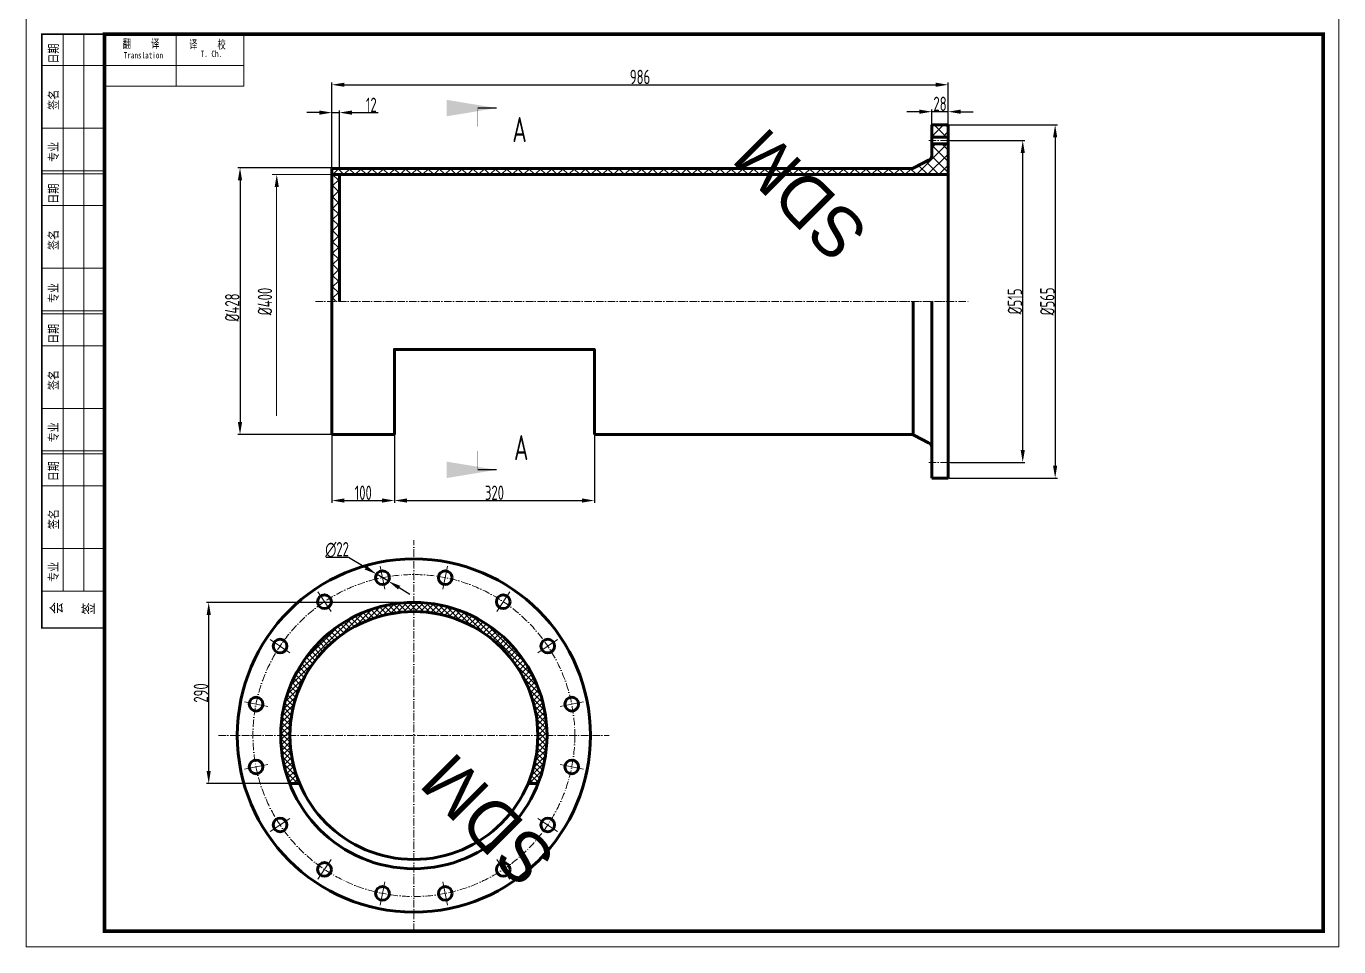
# Model space of a CAD drawing. Header units: millimetres. Extents: x -111403 to -40877, y -22 to 26358.
# Drawn here: x -55051 to -52951, y 4 to 1476 of the extents above; entities that cross this region are included whole.
import ezdxf
from ezdxf.enums import TextEntityAlignment as Align

# ---------------------------------------------------------------- set-up
doc = ezdxf.new("R2010")
doc.units = ezdxf.units.MM
doc.header["$PDMODE"] = 34
doc.header["$PDSIZE"] = -6
doc.linetypes.add('ACAD_ISO10W100', pattern=[18.7, 12, -3, 0.7, -3])
doc.layers.add('SDMDI', color=253, linetype='Continuous')
for name, color, linetype, lineweight in [('TK', 7, 'Continuous', 20), ('标注', 7, 'Continuous', 18), ('粗实线', 2, 'Continuous', 70), ('细线', 4, 'Continuous', 13)]:
    doc.layers.add(name, color=color, linetype=linetype, lineweight=lineweight)
doc.styles.add('HGCAD', font='gbenor.shx', dxfattribs={"width": 0.75, "bigfont": 'gbcbig.shx'})
doc.styles.add('sdmdi', font='STCAIYUN.TTF', dxfattribs={"height": 16})
doc.styles.add('宋体', font='SimSun.ttf', dxfattribs={"width": 0.7})
doc.dimstyles.new('HGCAD', dxfattribs={"dimtxt": 20, "dimasz": 16, "dimexe": 4, "dimexo": 1, "dimgap": 1, "dimtad": 1, "dimtoh": 1, "dimdec": 0, "dimdsep": 46, "dimtxsty": 'HGCAD', "dimcen": 0, "dimadec": 1, "dimazin": 0, "dimtfac": 1, "dimtdec": 0, "dimtmove": 0, "dimatfit": 1, "dimfxl": 0, "dimarcsym": 0})
doc.dimstyles.new('HGCAD$0', dxfattribs={"dimtxt": 20, "dimasz": 16, "dimexe": 4, "dimexo": 1, "dimgap": 1, "dimtad": 1, "dimtoh": 1, "dimdec": 0, "dimdsep": 46, "dimtxsty": 'HGCAD', "dimcen": 0, "dimadec": 1, "dimazin": 0, "dimtfac": 1, "dimtdec": 0, "dimtmove": 0, "dimatfit": 1, "dimfxl": 0, "dimarcsym": 0})
doc.dimstyles.new('HGCAD$3', dxfattribs={"dimtxt": 20, "dimasz": 16, "dimexe": 4, "dimexo": 1, "dimgap": 1, "dimtad": 1, "dimtoh": 1, "dimdec": 0, "dimdsep": 46, "dimtxsty": 'HGCAD', "dimcen": 0, "dimadec": 1, "dimazin": 0, "dimtfac": 1, "dimtdec": 0, "dimtmove": 0, "dimatfit": 1, "dimfxl": 0, "dimarcsym": 0})

# ---------------------------------------------------------------- blocks, each defined once
blk = doc.blocks.new('*D2')
at = {"layer": 'Defpoints', "color": 0}
for p in [(-53576.4, 1382.5), (-53576.4, 1318.3), (-54562.4, 1248.8)]:
    blk.add_point(p, dxfattribs=at)
at = {"layer": '标注', "color": 0, "lineweight": -2}
for p, q in [((-54562.4, 1249.8), (-54562.4, 1386)), ((-53576.4, 1319.3), (-53576.4, 1386)), ((-54542.4, 1382.5), (-53596.4, 1382.5))]:
    blk.add_line(p, q, dxfattribs=at)
at = {"layer": '标注', "color": 0}
for points in [[(-54542.4, 1385.8), (-54542.4, 1379.2), (-54562.4, 1382.5)], [(-53596.4, 1385.8), (-53596.4, 1379.2), (-53576.4, 1382.5)]]:
    blk.add_solid(points, dxfattribs=at)
at = {"layer": '标注', "color": 0, "insert": (-54069.4, 1395), "char_height": 35, "attachment_point": 5, "style": 'HGCAD'}
blk.add_mtext('{\\H0.6571x;986}', dxfattribs=at)
blk = doc.blocks.new('*D78')
at = {"layer": 'Defpoints', "color": 0}
for p in [(-54562.4, 841), (-54462.3, 841), (-54462.3, 717.3)]:
    blk.add_point(p, dxfattribs=at)
at = {"layer": '标注', "color": 0, "lineweight": -2}
for p, q in [((-54562.4, 840), (-54562.4, 713.8)), ((-54462.3, 840), (-54462.3, 713.8)), ((-54542.4, 717.3), (-54482.3, 717.3))]:
    blk.add_line(p, q, dxfattribs=at)
at = {"layer": '标注', "color": 0}
for points in [[(-54542.4, 720.7), (-54542.4, 714), (-54562.4, 717.3)], [(-54482.3, 720.7), (-54482.3, 714), (-54462.3, 717.3)]]:
    blk.add_solid(points, dxfattribs=at)
at = {"layer": '标注', "color": 0, "insert": (-54512.3, 729.8), "char_height": 35, "attachment_point": 5, "style": 'HGCAD'}
blk.add_mtext('{\\H0.6571x;100}', dxfattribs=at)
blk = doc.blocks.new('*D79')
at = {"layer": 'Defpoints', "color": 0}
for p in [(-54462.3, 832.8), (-54142.4, 822.8), (-54142.4, 717.3)]:
    blk.add_point(p, dxfattribs=at)
at = {"layer": '标注', "color": 0, "lineweight": -2}
for p, q in [((-54462.3, 831.8), (-54462.3, 713.8)), ((-54142.4, 821.8), (-54142.4, 713.8)), ((-54442.3, 717.3), (-54162.4, 717.3))]:
    blk.add_line(p, q, dxfattribs=at)
at = {"layer": '标注', "color": 0}
for points in [[(-54442.3, 720.7), (-54442.3, 714), (-54462.3, 717.3)], [(-54162.4, 720.7), (-54162.4, 714), (-54142.4, 717.3)]]:
    blk.add_solid(points, dxfattribs=at)
at = {"layer": '标注', "color": 0, "insert": (-54302.3, 729.8), "char_height": 35, "attachment_point": 5, "style": 'HGCAD'}
blk.add_mtext('{\\H0.6571x;320}', dxfattribs=at)
blk = doc.blocks.new('*D80')
at = {"layer": 'Defpoints', "color": 0}
for p in [(-54562.4, 1249.8), (-54709.4, 822.8), (-54562.4, 822.8)]:
    blk.add_point(p, dxfattribs=at)
at = {"layer": '标注', "color": 0, "lineweight": -2}
for p, q in [((-54563.4, 1249.8), (-54712.9, 1249.8)), ((-54709.4, 1229.8), (-54709.4, 842.8)), ((-54563.4, 822.8), (-54712.9, 822.8))]:
    blk.add_line(p, q, dxfattribs=at)
at = {"layer": '标注', "color": 0}
for points in [[(-54712.8, 1229.8), (-54706.1, 1229.8), (-54709.4, 1249.8)], [(-54712.8, 842.8), (-54706.1, 842.8), (-54709.4, 822.8)]]:
    blk.add_solid(points, dxfattribs=at)
at = {"layer": '标注', "color": 0, "insert": (-54721.9, 1026.2), "char_height": 35, "attachment_point": 5, "rotation": 90, "style": 'HGCAD'}
blk.add_mtext('{\\H0.6571x;%%C428}', dxfattribs=at)
blk = doc.blocks.new('*D81')
at = {"layer": 'Defpoints', "color": 0}
for p in [(-53576.4, 1318.3), (-53576.4, 753.3), (-53405.2, 753.3)]:
    blk.add_point(p, dxfattribs=at)
at = {"layer": '标注', "color": 0, "lineweight": -2}
for p, q in [((-53575.4, 1318.3), (-53401.7, 1318.3)), ((-53405.2, 1298.3), (-53405.2, 773.3)), ((-53575.4, 753.3), (-53401.7, 753.3))]:
    blk.add_line(p, q, dxfattribs=at)
at = {"layer": '标注', "color": 0}
for points in [[(-53408.6, 1298.3), (-53401.9, 1298.3), (-53405.2, 1318.3)], [(-53408.6, 773.3), (-53401.9, 773.3), (-53405.2, 753.3)]]:
    blk.add_solid(points, dxfattribs=at)
at = {"layer": '标注', "color": 0, "insert": (-53417.7, 1035.8), "char_height": 35, "attachment_point": 5, "rotation": 90, "style": 'HGCAD'}
blk.add_mtext('{\\H0.6571x;%%C565}', dxfattribs=at)
blk = doc.blocks.new('*D82')
at = {"layer": 'Defpoints', "color": 0}
for p in [(-53573.4, 1293.3), (-53457.1, 1293.3), (-53573.4, 778.3)]:
    blk.add_point(p, dxfattribs=at)
at = {"layer": '标注', "color": 0, "lineweight": -2}
for p, q in [((-53572.4, 1293.3), (-53453.6, 1293.3)), ((-53457.1, 798.3), (-53457.1, 1273.3)), ((-53572.4, 778.3), (-53453.6, 778.3))]:
    blk.add_line(p, q, dxfattribs=at)
at = {"layer": '标注', "color": 0}
for points in [[(-53460.4, 1273.3), (-53453.7, 1273.3), (-53457.1, 1293.3)], [(-53460.4, 798.3), (-53453.7, 798.3), (-53457.1, 778.3)]]:
    blk.add_solid(points, dxfattribs=at)
at = {"layer": '标注', "color": 0, "insert": (-53469.6, 1035.8), "char_height": 35, "attachment_point": 5, "rotation": 90, "style": 'HGCAD'}
blk.add_mtext('{\\H0.6571x;%%C515}', dxfattribs=at)
blk = doc.blocks.new('*D83')
at = {"layer": 'Defpoints', "color": 0}
for p in [(-54490.9, 599.6), (-54472, 588.3)]:
    blk.add_point(p, dxfattribs=at)
at = {"layer": '标注', "color": 0, "lineweight": -2}
for p, q in [((-54535.7, 626.2), (-54571.8, 626.2)), ((-54508.1, 609.8), (-54535.7, 626.2)), ((-54472, 588.3), (-54490.9, 599.6)), ((-54454.8, 578.1), (-54437.7, 567.8))]:
    blk.add_line(p, q, dxfattribs=at)
at = {"layer": '标注', "color": 0}
for points in [[(-54506.4, 612.7), (-54509.8, 606.9), (-54490.9, 599.6)], [(-54453.1, 580.9), (-54456.6, 575.2), (-54472, 588.3)]]:
    blk.add_solid(points, dxfattribs=at)
at = {"layer": '标注', "color": 0, "insert": (-54554.2, 638.7), "char_height": 35, "attachment_point": 5, "style": 'HGCAD'}
blk.add_mtext('{\\H0.6571x;∅22}', dxfattribs=at)
blk = doc.blocks.new('*D84')
at = {"layer": 'Defpoints', "color": 0}
for p in [(-54759.5, 554.4), (-54431.2, 554.4), (-54629.2, 264.6)]:
    blk.add_point(p, dxfattribs=at)
at = {"layer": '标注', "color": 0, "lineweight": -2}
for p, q in [((-54432.2, 554.4), (-54763, 554.4)), ((-54759.5, 284.6), (-54759.5, 534.4)), ((-54630.2, 264.6), (-54763, 264.6))]:
    blk.add_line(p, q, dxfattribs=at)
at = {"layer": '标注', "color": 0}
for points in [[(-54762.9, 534.4), (-54756.2, 534.4), (-54759.5, 554.4)], [(-54762.9, 284.6), (-54756.2, 284.6), (-54759.5, 264.6)]]:
    blk.add_solid(points, dxfattribs=at)
at = {"layer": '标注', "color": 0, "insert": (-54772, 409.5), "char_height": 35, "attachment_point": 5, "rotation": 90, "style": 'HGCAD'}
blk.add_mtext('{\\H0.6571x;290}', dxfattribs=at)
blk = doc.blocks.new('*D85')
at = {"layer": 'Defpoints', "color": 0}
for p in [(-53602.4, 1339.4), (-53602.4, 1313.8), (-53576.4, 1313.8)]:
    blk.add_point(p, dxfattribs=at)
at = {"layer": '标注', "color": 0, "lineweight": -2}
for p, q in [((-53622.4, 1339.4), (-53642.4, 1339.4)), ((-53602.4, 1314.8), (-53602.4, 1342.9)), ((-53576.4, 1339.4), (-53602.4, 1339.4)), ((-53576.4, 1314.8), (-53576.4, 1342.9)), ((-53556.4, 1339.4), (-53536.4, 1339.4))]:
    blk.add_line(p, q, dxfattribs=at)
at = {"layer": '标注', "color": 0}
for points in [[(-53622.4, 1342.7), (-53622.4, 1336.1), (-53602.4, 1339.4)], [(-53556.4, 1342.7), (-53556.4, 1336.1), (-53576.4, 1339.4)]]:
    blk.add_solid(points, dxfattribs=at)
at = {"layer": '标注', "color": 0, "insert": (-53589.4, 1351.9), "char_height": 35, "attachment_point": 5, "style": 'HGCAD'}
blk.add_mtext('{\\H0.6571x;28}', dxfattribs=at)
blk = doc.blocks.new('*D86')
at = {"layer": 'Defpoints', "color": 0}
for p in [(-54550.4, 1337.9), (-54562.4, 1248.8), (-54550.4, 1248.8)]:
    blk.add_point(p, dxfattribs=at)
at = {"layer": '标注', "color": 0, "lineweight": -2}
for p, q in [((-54582.4, 1337.9), (-54602.4, 1337.9)), ((-54562.4, 1249.8), (-54562.4, 1341.4)), ((-54562.4, 1337.9), (-54550.4, 1337.9)), ((-54550.4, 1249.8), (-54550.4, 1341.4)), ((-54530.4, 1337.9), (-54488.5, 1337.9))]:
    blk.add_line(p, q, dxfattribs=at)
at = {"layer": '标注', "color": 0}
for points in [[(-54582.4, 1341.3), (-54582.4, 1334.6), (-54562.4, 1337.9)], [(-54530.4, 1341.3), (-54530.4, 1334.6), (-54550.4, 1337.9)]]:
    blk.add_solid(points, dxfattribs=at)
at = {"layer": '标注', "color": 0, "insert": (-54499.4, 1350.4), "char_height": 35, "attachment_point": 5, "style": 'HGCAD'}
blk.add_mtext('{\\H0.6571x;12}', dxfattribs=at)

msp = doc.modelspace()

# ---------------------------------------------------------------- hatches: boundary and pattern name
at = {"layer": '标注', "ltscale": 50}
h = msp.add_hatch(dxfattribs=at)
h.set_pattern_fill('ANSI37', scale=4, style=0)
h.set_pattern_definition([(45, (-17499.56, -620.099), (-8.980256, 8.980256), []), (135, (-17499.56, -620.099), (-8.980256, -8.980256), [])])
h.paths.add_polyline_path([(-53576.3559, 1287.771), (-53602.3559, 1287.771), (-53602.3559, 1270.771, -0.276983965), (-53607.65, 1261.9475), (-53630.15, 1249.9475, -0.123105626), (-53634.8559, 1248.771), (-54562.3527, 1248.771), (-54562.3527, 1238.771), (-54533.3044, 1238.771), (-53576.3559, 1238.771)])
h.paths.add_polyline_path([(-53576.3559, 1318.271), (-53602.3559, 1318.271), (-53602.3559, 1298.771), (-53576.3559, 1298.771)])
h.paths.add_polyline_path([(-54550.3527, 1238.771), (-54562.3527, 1238.771), (-54562.3527, 1035.771), (-54550.3527, 1035.771)])
at = {"layer": '细线', "ltscale": 50}
h = msp.add_hatch(dxfattribs=at)
h.set_pattern_fill('ANSI37', color=256, scale=2, style=0)
h.set_pattern_definition([(45, (-18690.4116, 7.764), (-4.4901281, 4.4901281), []), (135, (-18690.4116, 7.764), (-4.4901281, -4.4901281), [])])
h.paths.add_polyline_path([(-54232.9764, 341.3885), (-54218.9764, 341.3885, 0.414213562), (-54431.2453, 553.6574), (-54431.2453, 539.6574, -0.414213562)])
h.paths.add_polyline_path([(-54431.2453, 539.6574), (-54431.2453, 553.6574, 0.414213562), (-54643.5142, 341.3885), (-54629.5142, 341.3885, -0.414213562)])
h.paths.add_polyline_path([(-54629.1505, 264.6317), (-54614.0538, 264.6317, -0.099709067), (-54629.5142, 341.3885), (-54643.5142, 341.3885, 0.09276108)])
h.paths.add_polyline_path([(-54248.4368, 264.6317), (-54233.3401, 264.6317, 0.09276108), (-54218.9764, 341.3885), (-54232.9764, 341.3885, -0.099709067)])

# ---------------------------------------------------------------- linework, layer by layer
at = {"layer": 'TK', "color": 1}
for p, q in [((-54703.1997, 1380.4066), (-54703.1997, 1466.0096)), ((-54926.335, 1380.4066), (-54703.0785, 1380.4066))]:
    msp.add_line(p, q, dxfattribs=at)
at = {"layer": 'TK'}
msp.add_lwpolyline([(-55051.4562, 3.5048), (-52951.4562, 3.5048), (-52951.4562, 1488.5048), (-55051.4562, 1488.5048)], close=True, dxfattribs=at)
at = {"layer": 'TK', "color": 1, "const_width": 2.5}
msp.add_lwpolyline([(-55026.4562, 1463.5048), (-55026.4562, 513.5048), (-54926.4562, 513.5048), (-54926.4562, 1463.5048)], close=True, dxfattribs=at)
at = {"layer": 'TK', "color": 4, "linetype": 'Continuous'}
for points in [[(-54992.217, 572.4973), (-54992.217, 1463.5048)], [(-54959.3063, 572.4973), (-54959.3063, 1463.5048)], [(-54811.7951, 1464.6205), (-54811.7951, 1380.4066)], [(-55025.0671, 1413.2567), (-54926.335, 1413.2567)], [(-54926.335, 1413.2567), (-54703.0785, 1413.2567)], [(-55025.0671, 1313.1615), (-54926.335, 1313.1615)], [(-55025.1277, 1240.2482), (-54926.3956, 1240.2482)], [(-55025.0671, 1245.0018), (-54926.335, 1245.0018)], [(-55025.1277, 1189.0885), (-54926.3956, 1189.0885)], [(-55025.1277, 1088.9933), (-54926.3956, 1088.9933)], [(-55025.1277, 1020.8336), (-54926.3956, 1020.8336)], [(-55025.1277, 1016.0801), (-54926.3956, 1016.0801)], [(-55025.1277, 964.9203), (-54926.3956, 964.9203)], [(-55025.1277, 864.8252), (-54926.3956, 864.8252)], [(-55025.1277, 796.6654), (-54926.3956, 796.6654)], [(-55025.1277, 791.9119), (-54926.3956, 791.9119)], [(-55025.1277, 740.7521), (-54926.3956, 740.7521)], [(-55025.1277, 640.657), (-54926.3956, 640.657)], [(-55025.1277, 572.4973), (-54926.3956, 572.4973)]]:
    msp.add_lwpolyline(points, dxfattribs=at)
at = {"layer": 'TK'}
msp.add_lwpolyline([(-54926.4562, 28.5048, 6, 6, 0), (-52976.4562, 28.5048, 6, 6, 0), (-52976.4562, 1463.5048, 6, 6, 0), (-54926.4562, 1463.5048, 6, 6, 0)], format="xyseb", close=True, dxfattribs=at)
at = {"layer": '标注', "color": 1, "linetype": 'ACAD_ISO10W100'}
for p, q in [((-53607.3559, 1293.271), (-53573.3559, 1293.271)), ((-54588.6227, 1035.771), (-53541.4482, 1035.771)), ((-53654.3559, 1035.771), (-53568.3559, 1035.771)), ((-53607.3559, 778.271), (-53573.3559, 778.271)), ((-54431.2453, 28.8885), (-54431.2453, 653.8885)), ((-54743.7453, 341.3885), (-54118.7453, 341.3885))]:
    msp.add_line(p, q, dxfattribs=at)
at = {"layer": '标注'}
for p, q in [((-54533.3044, 1238.771), (-54657.9165, 1238.771)), ((-54651.0832, 1218.771), (-54651.0832, 852.771))]:
    msp.add_line(p, q, dxfattribs=at)
at = {"layer": '标注', "color": 1, "linetype": 'ACAD_ISO10W100', "ltscale": 50}
for p, q in [((-54485.1878, 612.5756), (-54477.7743, 575.3058)), ((-54377.3028, 612.5756), (-54384.7162, 575.3058)), ((-54584.8604, 571.2899), (-54563.7488, 539.694)), ((-54277.6301, 571.2899), (-54298.7418, 539.694)), ((-54661.1466, 495.0037), (-54629.5508, 473.892)), ((-54201.3439, 495.0037), (-54232.9398, 473.892)), ((-54702.4324, 395.331), (-54665.1626, 387.9176)), ((-54160.0581, 395.331), (-54197.328, 387.9176)), ((-54702.4324, 287.446), (-54665.1626, 294.8595)), ((-54160.0581, 287.446), (-54197.328, 294.8595)), ((-54661.1466, 187.7733), (-54629.5508, 208.885)), ((-54201.3439, 187.7733), (-54232.9398, 208.885)), ((-54584.8604, 111.4872), (-54563.7488, 143.083)), ((-54277.6301, 111.4872), (-54298.7418, 143.083)), ((-54485.1878, 70.2014), (-54477.7743, 107.4712)), ((-54377.3028, 70.2014), (-54384.7162, 107.4712))]:
    msp.add_line(p, q, dxfattribs=at)
at = {"layer": '标注', "color": 4, "ltscale": 50, "const_width": 0.7}
for points in [[(-54328.9386, 1315.1941), (-54328.9386, 1345.1941)], [(-54328.9386, 766.4556), (-54328.9386, 796.4556)]]:
    msp.add_lwpolyline(points, dxfattribs=at)
at = {"layer": '标注', "color": 1, "linetype": 'ACAD_ISO10W100'}
msp.add_circle((-54431.2453, 341.3885), 257.5, dxfattribs=at)
at = {"layer": '标注'}
msp.add_solid([(-54654.0054, 1218.771), (-54647.3387, 1218.771), (-54650.6721, 1238.771)], dxfattribs=at)
at = {"layer": '粗实线'}
for p, q in [((-53602.3559, 1318.271), (-53576.3559, 1318.271)), ((-53602.3559, 1270.771), (-53602.3559, 1318.271)), ((-53576.3559, 753.271), (-53576.3559, 1318.271)), ((-53602.3559, 1298.771), (-53576.3559, 1298.771)), ((-53602.3559, 1287.771), (-53576.3559, 1287.771)), ((-53630.15, 1249.9475), (-53607.65, 1261.9475)), ((-54562.3527, 822.771), (-54562.3527, 1248.771)), ((-53632.3559, 1248.771), (-54562.3527, 1248.771)), ((-53576.3559, 1238.771), (-54562.3527, 1238.771)), ((-54550.3527, 1035.771), (-54550.3527, 1238.771)), ((-53632.3559, 822.771), (-53632.3559, 1035.771)), ((-53602.3559, 753.271), (-53602.3559, 1035.771)), ((-54462.3198, 822.771), (-54562.3527, 822.771)), ((-53632.3559, 822.771), (-54142.3559, 822.771)), ((-53630.15, 821.5945), (-53607.65, 809.5945)), ((-53602.3559, 753.271), (-53576.3559, 753.271)), ((-54629.1505, 264.6317), (-54614.0538, 264.6317)), ((-54248.4368, 264.6317), (-54233.3401, 264.6317))]:
    msp.add_line(p, q, dxfattribs=at)
msp.add_lwpolyline([(-54142.3559, 822.771), (-54142.3559, 959.0141), (-54462.3198, 959.0141), (-54462.3198, 822.771)], dxfattribs=at)
for centre, radius in [((-54431.2453, 341.3885), 282.5), ((-54481.481, 593.9407), 11), ((-54381.0095, 593.9407), 11), ((-54431.2453, 341.3885), 213), ((-54574.3046, 555.4919), 11), ((-54288.1859, 555.4919), 11), ((-54431.2453, 341.3885), 198.2689), ((-54645.3487, 484.4479), 11), ((-54217.1419, 484.4479), 11), ((-54683.7975, 391.6243), 11), ((-54178.6931, 391.6243), 11), ((-54683.7975, 291.1528), 11), ((-54178.6931, 291.1528), 11), ((-54645.3487, 198.3292), 11), ((-54217.1419, 198.3292), 11), ((-54574.3046, 127.2851), 11), ((-54288.1859, 127.2851), 11), ((-54481.481, 88.8363), 11), ((-54381.0095, 88.8363), 11)]:
    msp.add_circle(centre, radius, dxfattribs=at)
for centre, start, end in [((-53612.3559, 1270.771), 298.0724869, 0), ((-53634.8559, 1258.771), 270, 298.0724869), ((-53634.8559, 812.771), 61.9275131, 90), ((-53612.3559, 800.771), 0, 61.9275131)]:
    msp.add_arc(centre, 10, start, end, dxfattribs=at)

# ---------------------------------------------------------------- texts
at = {"layer": 'SDMDI', "style": 'sdmdi'}
for p in [(-53700.5966, 1149.8515), (-54200.5966, 149.8515)]:
    msp.add_text('SDM', height=80, rotation=135, dxfattribs=at).set_placement(p)
at = {"layer": 'TK', "style": '宋体', "width": 0.7}
for s, height, p in [('翻     译', 13.5, (-54897.0699, 1441.4085)), ('译     校', 13.5, (-54790.8268, 1440.1129)), ('Translation', 10, (-54895.5285, 1424.6301)), ('T. Ch.', 10, (-54772.3312, 1427.128))]:
    msp.add_text(s, height=height, dxfattribs=at).set_placement(p)
at = {"layer": 'TK', "color": 4, "style": '宋体', "width": 0.8}
for s, height, p in [('日期', 14.68461, (-55000.6486, 1416.3683)), ('签名', 14.68461, (-55000.6486, 1342.3866)), ('专业', 14.68461, (-55000.6486, 1259.2133)), ('日期', 14.68461, (-55000.7092, 1192.2001)), ('签名', 14.68461, (-55000.7092, 1118.2184)), ('专业', 14.68461, (-55000.7092, 1033.3963)), ('日期', 14.68461, (-55000.7092, 968.0319)), ('签名', 14.68461, (-55000.7092, 894.0503)), ('专业', 14.68461, (-55000.7092, 810.5075)), ('日期', 14.68461, (-55000.7092, 748.2384)), ('签名', 14.68461, (-55000.3896, 671.5342)), ('专业', 14.68461, (-55000.7092, 587.2272)), ('会', 17.6215, (-54994.2873, 535.7632)), ('签', 17.6215, (-54943.0339, 534.8632))]:
    msp.add_text(s, height=height, rotation=90, dxfattribs=at).set_placement(p)
at = {"layer": '标注', "color": 7, "ltscale": 50, "style": 'HGCAD', "width": 0.75}
for p in [(-54262.1403, 1310.7789), (-54259.4749, 802.0283)]:
    msp.add_text('A', height=40, dxfattribs=at).set_placement(p, align=Align.MIDDLE)
at = {"layer": '标注', "insert": (-54669.5832, 1035.771), "char_height": 23, "attachment_point": 5, "rotation": 90, "style": 'HGCAD'}
msp.add_mtext('%%C400', dxfattribs=at)

# ---------------------------------------------------------------- dimensions: what is measured, and where the dimension line sits
at = {"layer": '标注'}
for base, p1, p2, text, picture, middle in [((-53576.3559, 1382.5105), (-54562.3527, 1248.771), (-53576.3559, 1318.271), '{\\H0.6571x;<>}', '*D2', (-54069.3543, 1395.0098)), ((-54550.3527, 1337.9396), (-54562.3527, 1248.771), (-54550.3527, 1248.771), '{\\H0.6571x;<>}', '*D86', (-54499.4014, 1350.4389)), ((-53602.3559, 1339.395), (-53576.3559, 1313.7648), (-53602.3559, 1313.7648), '{\\H0.6571x;28}', '*D85', (-53589.3559, 1351.8942)), ((-54142.3559, 717.3326), (-54462.3198, 832.771), (-54142.3559, 822.771), '{\\H0.6571x;<>}', '*D79', (-54302.3379, 729.8318))]:
    dim = msp.add_linear_dim(base=base, p1=p1, p2=p2, text=text, dimstyle='HGCAD$0', override={"dimtxt": 35, "dimasz": 20, "dimexe": 3.5}, dxfattribs=at)
    dim.commit()
    dim.dimension.update_dxf_attribs({"geometry": picture, "text_midpoint": middle})
for base, p1, p2, text, picture, middle in [((-53405.2384, 753.271), (-53576.3559, 1318.271), (-53576.3559, 753.271), '{\\H0.6571x;%%C<>}', '*D81', (-53417.7377, 1035.771)), ((-53457.0562, 1293.271), (-53573.3559, 778.271), (-53573.3559, 1293.271), '{\\H0.6571x;%%C<>}', '*D82', (-53469.5555, 1035.771)), ((-54759.5484, 554.3885), (-54629.1505, 264.6317), (-54431.2453, 554.3885), '{\\H0.6571x;<>}', '*D84', (-54772.0477, 409.5101))]:
    dim = msp.add_linear_dim(base=base, p1=p1, p2=p2, angle=90, text=text, dimstyle='HGCAD$0', override={"dimtxt": 35, "dimasz": 20, "dimexe": 3.5}, dxfattribs=at)
    dim.commit()
    dim.dimension.update_dxf_attribs({"geometry": picture, "text_midpoint": middle})
dim = msp.add_linear_dim(base=(-54709.4467, 822.771), p1=(-54562.3527, 1249.771), p2=(-54562.3527, 822.771), angle=90, text='{\\H0.6571x;%%C428}', dimstyle='HGCAD$0', override={"dimtxt": 35, "dimasz": 20, "dimexe": 3.5}, dxfattribs=at)
dim.commit()
dim.dimension.update_dxf_attribs({"geometry": '*D80', "text_midpoint": (-54709.4467, 1026.2228), "dimtype": 160})
dim = msp.add_linear_dim(base=(-54462.3198, 717.3326), p1=(-54562.3527, 841.0444), p2=(-54462.3198, 841.0444), text='{\\H0.6571x;<>}', dimstyle='HGCAD$0', override={"dimtxt": 35, "dimasz": 20, "dimexe": 3.5}, dxfattribs=at)
dim.commit()
dim.dimension.update_dxf_attribs({"geometry": '*D78', "text_midpoint": (-54512.3362, 717.3326), "dimtype": 160})
dim = msp.add_diameter_dim_2p(p1=(-54472.0305, 588.3117), p2=(-54490.9316, 599.5698), text='{\\H0.6571x;<>}', dimstyle='HGCAD$3', override={"dimtxt": 35, "dimasz": 20, "dimexe": 3.5}, dxfattribs=at)
dim.commit()
dim.dimension.update_dxf_attribs({"geometry": '*D83', "text_midpoint": (-54554.2333, 626.2071), "dimtype": 163})

# ---------------------------------------------------------------- leaders
at = {"layer": '标注', "color": 7, "ltscale": 50}
for points in [[(-54298.9386, 1345.1941), (-54328.9386, 1345.1941)], [(-54298.9386, 766.4556), (-54328.9386, 766.4556)]]:
    msp.add_leader(points, dimstyle='HGCAD', override={"dimscale": 5, "dimtxt": 18, "dimasz": 16, "dimexe": 2.5}, dxfattribs=at)

doc.saveas('drawing.dxf')
